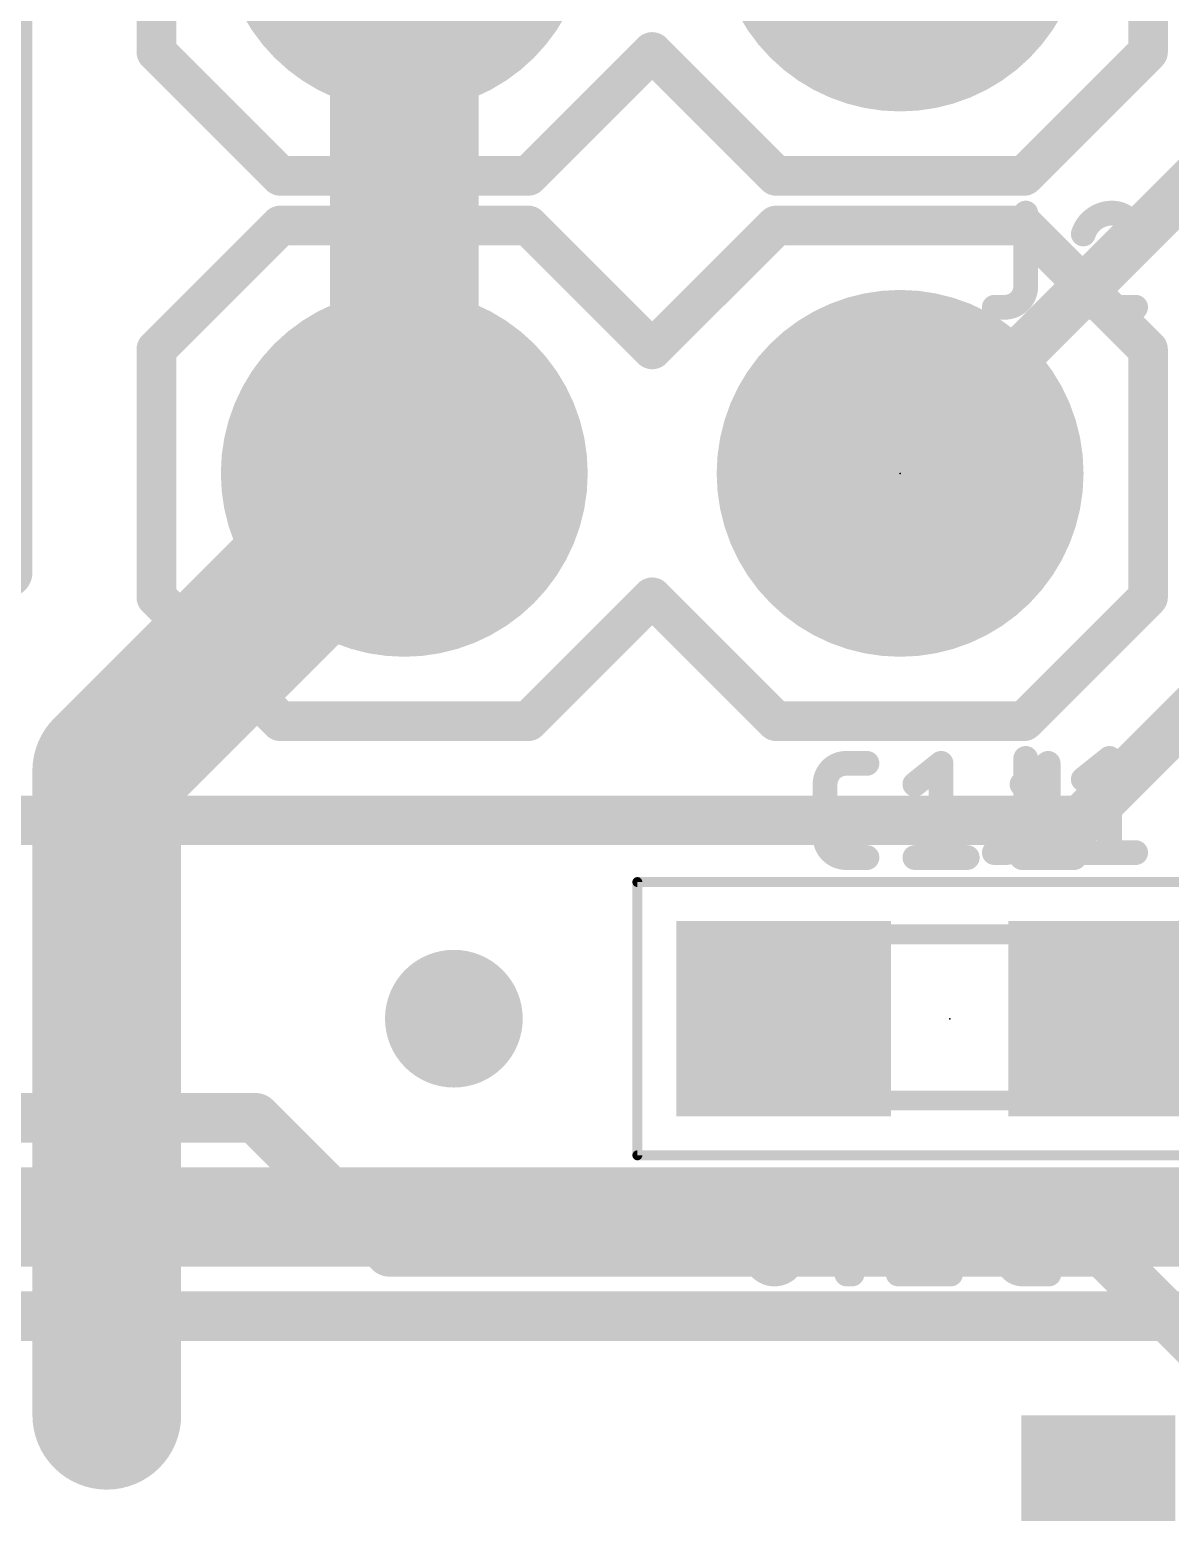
# Model space of a CAD drawing. Extents: x -0.3 to 81.4, y -1.5 to 30.2.
# Drawn here: x 14.34 to 20.18, y 12.96 to 20.56 of the extents above; entities that cross this region are included whole.
import ezdxf

# ---------------------------------------------------------------- set-up
doc = ezdxf.new("R2010")
doc.units = 0
for name, color, linetype in [('1', 12, 'CONTINUOUS'), ('16', 132, 'CONTINUOUS'), ('17', 110, 'CONTINUOUS'), ('18', 110, 'CONTINUOUS'), ('21', 253, 'CONTINUOUS'), ('23', 53, 'CONTINUOUS'), ('25', 253, 'CONTINUOUS'), ('27', 253, 'CONTINUOUS'), ('39', 12, 'CONTINUOUS'), ('51', 253, 'CONTINUOUS')]:
    doc.layers.add(name, color=color, linetype=linetype)

# ---------------------------------------------------------------- blocks, each defined once
blk = doc.blocks.new('RECT')
blk.add_solid([(-0.5, -0.5), (0.5, -0.5), (-0.5, 0.5), (0.5, 0.5)])
blk = doc.blocks.new('ROUNDP')
at = {"const_width": 0.5}
blk.add_lwpolyline([(0, -0.25, 1), (0, 0.25, 1), (0, -0.25)], format="xyb", dxfattribs=at)
blk = doc.blocks.new('ROUNDV')
at = {"const_width": 0.5}
blk.add_lwpolyline([(0, -0.25, 1), (0, 0.25, 1), (0, -0.25)], format="xyb", dxfattribs=at)

msp = doc.modelspace()

# ---------------------------------------------------------------- linework, layer by layer
at = {"layer": '1'}
for points, const_width in [([(25.3798, 24.8718), (18.796, 18.288)], 0.254), ([(14.224, 17.78), (14.224, 22.352)], 0.254), ([(19.724, 16.51), (21.59, 18.376)], 0.254), ([(6.858, 17.78), (14.224, 17.78)], 0.254), ([(19.9, 15.494), (20.999, 16.593)], 0.254), ([(12.954, 16.51), (19.724, 16.51)], 0.254), ([(4.34, 14.986), (15.494, 14.986)], 0.254), ([(15.494, 14.986), (16.1807, 14.2993)], 0.254), ([(29.464, 14.478), (11.938, 14.478)], 0.508), ([(16.1807, 14.2993), (19.8353, 14.2993)], 0.254), ([(19.8353, 14.2993), (21.0146, 13.12)], 0.254), ([(23.622, 13.97), (9.398, 13.97)], 0.254)]:
    msp.add_lwpolyline(points, dxfattribs=dict(at, const_width=const_width))
at = {"layer": '1', "const_width": 0.127}
for points in [[(18.7511, 18.3329, 1), (18.8409, 18.2431)], [(14.224, 17.7165, 1), (14.224, 17.8435)], [(14.1605, 17.78, 1), (14.2875, 17.78)], [(19.724, 16.4465, 1), (19.724, 16.5735)], [(19.6791, 16.5549, 1), (19.7689, 16.4651)], [(19.8551, 15.5389, 1), (19.9449, 15.4491)], [(15.5389, 15.0309, 1), (15.4491, 14.9411)], [(15.494, 14.9225, 1), (15.494, 15.0495)], [(16.1807, 14.3628, 1), (16.1807, 14.2358)], [(16.1358, 14.2544, 1), (16.2256, 14.3442)], [(19.8802, 14.3442, 1), (19.7904, 14.2544)], [(19.8353, 14.2358, 1), (19.8353, 14.3628)]]:
    msp.add_lwpolyline(points, format="xyb", dxfattribs=at)
at = {"layer": '16'}
for points, const_width in [([(16.256, 21.082), (16.256, 18.288)], 0.762), ([(18.796, 18.288), (20.32, 19.812)], 0.254), ([(16.256, 18.288), (14.732, 16.764)], 0.762), ([(14.732, 16.764), (14.732, 13.462)], 0.762)]:
    msp.add_lwpolyline(points, dxfattribs=dict(at, const_width=const_width))
for points, const_width in [([(16.3907, 18.1533, 1), (16.1213, 18.4227)], 0.381), ([(16.0655, 18.288, 1), (16.4465, 18.288)], 0.381), ([(18.7511, 18.3329, 1), (18.8409, 18.2431)], 0.127), ([(14.9225, 16.764, 1), (14.5415, 16.764)], 0.381), ([(14.5973, 16.8987, 1), (14.8667, 16.6293)], 0.381), ([(14.5415, 13.462, 1), (14.9225, 13.462)], 0.381)]:
    msp.add_lwpolyline(points, format="xyb", dxfattribs=dict(at, const_width=const_width))
at = {"layer": '21', "const_width": 0.2032}
for points in [[(14.986, 20.447), (14.986, 21.717)], [(20.066, 20.447), (20.066, 21.717)], [(15.621, 19.812), (14.986, 20.447)], [(17.526, 20.447), (16.891, 19.812)], [(18.161, 19.812), (17.526, 20.447)], [(19.431, 19.812), (20.066, 20.447)], [(16.891, 19.812), (15.621, 19.812)], [(19.431, 19.812), (18.161, 19.812)], [(14.986, 18.923), (15.621, 19.558)], [(15.621, 19.558), (16.891, 19.558)], [(16.891, 19.558), (17.526, 18.923)], [(17.526, 18.923), (18.161, 19.558)], [(18.161, 19.558), (19.431, 19.558)], [(20.066, 18.923), (19.431, 19.558)], [(14.986, 17.653), (14.986, 18.923)], [(20.066, 17.653), (20.066, 18.923)], [(15.621, 17.018), (14.986, 17.653)], [(17.526, 17.653), (16.891, 17.018)], [(18.161, 17.018), (17.526, 17.653)], [(19.431, 17.018), (20.066, 17.653)], [(16.891, 17.018), (15.621, 17.018)], [(19.431, 17.018), (18.161, 17.018)]]:
    msp.add_lwpolyline(points, dxfattribs=at)
at = {"layer": '21', "const_width": 0.1016}
for points in [[(15.0219, 20.4829, 1), (14.9501, 20.4111)], [(17.5619, 20.4829, 1), (17.4901, 20.4111)], [(17.5619, 20.4111, 1), (17.4901, 20.4829)], [(20.1019, 20.4111, 1), (20.0301, 20.4829)], [(14.9352, 20.447, 1), (15.0368, 20.447)], [(20.0152, 20.447, 1), (20.1168, 20.447)], [(15.621, 19.8628, 1), (15.621, 19.7612)], [(16.891, 19.7612, 1), (16.891, 19.8628)], [(18.161, 19.8628, 1), (18.161, 19.7612)], [(19.431, 19.7612, 1), (19.431, 19.8628)], [(15.5851, 19.7761, 1), (15.6569, 19.8479)], [(16.8551, 19.8479, 1), (16.9269, 19.7761)], [(18.1251, 19.7761, 1), (18.1969, 19.8479)], [(19.3951, 19.8479, 1), (19.4669, 19.7761)], [(15.621, 19.6088, 1), (15.621, 19.5072)], [(15.6569, 19.5221, 1), (15.5851, 19.5939)], [(16.9269, 19.5939, 1), (16.8551, 19.5221)], [(16.891, 19.5072, 1), (16.891, 19.6088)], [(18.161, 19.6088, 1), (18.161, 19.5072)], [(18.1969, 19.5221, 1), (18.1251, 19.5939)], [(19.4669, 19.5939, 1), (19.3951, 19.5221)], [(19.431, 19.5072, 1), (19.431, 19.6088)], [(15.0368, 18.923, 1), (14.9352, 18.923)], [(14.9501, 18.9589, 1), (15.0219, 18.8871)], [(17.4901, 18.9589, 1), (17.5619, 18.8871)], [(17.4901, 18.8871, 1), (17.5619, 18.9589)], [(20.1168, 18.923, 1), (20.0152, 18.923)], [(20.0301, 18.8871, 1), (20.1019, 18.9589)], [(15.0219, 17.6889, 1), (14.9501, 17.6171)], [(14.9352, 17.653, 1), (15.0368, 17.653)], [(17.5619, 17.6889, 1), (17.4901, 17.6171)], [(17.5619, 17.6171, 1), (17.4901, 17.6889)], [(20.0152, 17.653, 1), (20.1168, 17.653)], [(20.1019, 17.6171, 1), (20.0301, 17.6889)], [(15.621, 17.0688, 1), (15.621, 16.9672)], [(15.5851, 16.9821, 1), (15.6569, 17.0539)], [(16.8551, 17.0539, 1), (16.9269, 16.9821)], [(16.891, 16.9672, 1), (16.891, 17.0688)], [(18.161, 17.0688, 1), (18.161, 16.9672)], [(18.1251, 16.9821, 1), (18.1969, 17.0539)], [(19.3951, 17.0539, 1), (19.4669, 16.9821)], [(19.431, 16.9672, 1), (19.431, 17.0688)]]:
    msp.add_lwpolyline(points, format="xyb", dxfattribs=at)
at = {"layer": '23'}
for p in [(18.796, 18.288), (19.05, 15.494)]:
    msp.add_point(p, dxfattribs=at)
at = {"layer": '25', "const_width": 0.127}
for points in [[(19.4396, 19.6215), (19.4396, 19.2461)], [(19.9623, 19.407), (19.7344, 19.1389)], [(19.3324, 19.1389), (19.2787, 19.1389)], [(19.7344, 19.1389), (20.0025, 19.1389)], [(18.5188, 16.8021), (18.6261, 16.8021)], [(18.8717, 16.6949), (19.0057, 16.8021)], [(19.0057, 16.8021), (19.0057, 16.3195)], [(19.4203, 16.6949), (19.5543, 16.8021)], [(19.4396, 16.8275), (19.4396, 16.4521)], [(19.5543, 16.8021), (19.5543, 16.3195)], [(19.7344, 16.7203), (19.8684, 16.8275)], [(19.8684, 16.8275), (19.8684, 16.3449)], [(18.4116, 16.4267), (18.4116, 16.6949)], [(18.6261, 16.3195), (18.5188, 16.3195)], [(18.8717, 16.3195), (19.1398, 16.3195)], [(19.3324, 16.3449), (19.2787, 16.3449)], [(19.4203, 16.3195), (19.6884, 16.3195)], [(19.7344, 16.3449), (20.0025, 16.3449)]]:
    msp.add_lwpolyline(points, dxfattribs=at)
at = {"layer": '25'}
for points, const_width in [([(19.4713, 19.6215, 1), (19.4078, 19.6215)], 0.0635), ([(19.8819, 19.6215, 0.3252), (19.7344, 19.5143)], 0.127), ([(20.0025, 19.5008, 0.4142), (19.8819, 19.6215)], 0.127), ([(19.8819, 19.6532, 1), (19.8819, 19.5897)], 0.0635), ([(19.8819, 19.5898, 1), (19.8818, 19.6532)], 0.0635), ([(19.7042, 19.524, 1), (19.7646, 19.5045)], 0.0635), ([(19.9623, 19.407, 0.2053), (20.0025, 19.5008)], 0.127), ([(20.0342, 19.5008, 1), (19.9708, 19.5008)], 0.0635), ([(19.9708, 19.5008, 1), (20.0343, 19.5008)], 0.0635), ([(19.9404, 19.43, 1), (19.9842, 19.384)], 0.0635), ([(19.9865, 19.3864, 1), (19.9381, 19.4276)], 0.0635), ([(19.3324, 19.1389, 0.4142), (19.4396, 19.2461)], 0.127), ([(19.4713, 19.2461, 1), (19.4078, 19.2461)], 0.0635), ([(19.4078, 19.2461, 1), (19.4713, 19.2461)], 0.0635), ([(19.2787, 19.1706, 1), (19.2787, 19.1072)], 0.0635), ([(19.3324, 19.1706, 1), (19.3324, 19.1072)], 0.0635), ([(19.3324, 19.1072, 1), (19.3324, 19.1706)], 0.0635), ([(19.7102, 19.1595, 1), (19.7586, 19.1183)], 0.0635), ([(19.7344, 19.1706, 1), (19.7344, 19.1072)], 0.0635), ([(20.0025, 19.1072, 1), (20.0025, 19.1706)], 0.0635), ([(18.5188, 16.8021, 0.4142), (18.4116, 16.6949)], 0.127), ([(18.5188, 16.8338, 1), (18.5188, 16.7704)], 0.0635), ([(18.5188, 16.7704, 1), (18.5188, 16.8338)], 0.0635), ([(18.6261, 16.7704, 1), (18.6261, 16.8338)], 0.0635), ([(19.0375, 16.8021, 1), (18.974, 16.8021)], 0.0635), ([(19.0256, 16.7773, 1), (18.9859, 16.8269)], 0.0635), ([(19.4713, 16.8275, 1), (19.4078, 16.8275)], 0.0635), ([(19.5861, 16.8021, 1), (19.5226, 16.8021)], 0.0635), ([(19.5742, 16.7773, 1), (19.5345, 16.8269)], 0.0635), ([(19.9002, 16.8275, 1), (19.8367, 16.8275)], 0.0635), ([(19.8883, 16.8027, 1), (19.8486, 16.8523)], 0.0635), ([(18.4433, 16.6949, 1), (18.3798, 16.6949)], 0.0635), ([(18.3798, 16.6949, 1), (18.4433, 16.6949)], 0.0635), ([(18.8518, 16.7196, 1), (18.8915, 16.6701)], 0.0635), ([(19.4005, 16.7196, 1), (19.4401, 16.6701)], 0.0635), ([(19.7146, 16.745, 1), (19.7542, 16.6955)], 0.0635), ([(18.4433, 16.4267, 1), (18.3798, 16.4267)], 0.0635), ([(18.4116, 16.4267, 0.4142), (18.5188, 16.3195)], 0.127), ([(19.3324, 16.3449, 0.4142), (19.4396, 16.4521)], 0.127), ([(19.4713, 16.4521, 1), (19.4078, 16.4521)], 0.0635), ([(18.3798, 16.4267, 1), (18.4433, 16.4267)], 0.0635), ([(19.4078, 16.4521, 1), (19.4713, 16.4521)], 0.0635), ([(18.5188, 16.3513, 1), (18.5188, 16.2878)], 0.0635), ([(18.5188, 16.2878, 1), (18.5188, 16.3513)], 0.0635), ([(18.6261, 16.2878, 1), (18.6261, 16.3513)], 0.0635), ([(18.8717, 16.3513, 1), (18.8717, 16.2878)], 0.0635), ([(18.974, 16.3195, 1), (19.0375, 16.3195)], 0.0635), ([(19.1398, 16.2878, 1), (19.1398, 16.3513)], 0.0635), ([(19.2787, 16.3766, 1), (19.2787, 16.3132)], 0.0635), ([(19.3324, 16.3766, 1), (19.3324, 16.3132)], 0.0635), ([(19.3324, 16.3132, 1), (19.3324, 16.3766)], 0.0635), ([(19.4203, 16.3513, 1), (19.4203, 16.2878)], 0.0635), ([(19.5226, 16.3195, 1), (19.5861, 16.3195)], 0.0635), ([(19.6884, 16.2878, 1), (19.6884, 16.3513)], 0.0635), ([(19.7344, 16.3766, 1), (19.7344, 16.3132)], 0.0635), ([(19.8367, 16.3449, 1), (19.9002, 16.3449)], 0.0635), ([(20.0025, 16.3132, 1), (20.0025, 16.3766)], 0.0635)]:
    msp.add_lwpolyline(points, format="xyb", dxfattribs=dict(at, const_width=const_width))
at = {"layer": '27'}
for points, const_width in [([(18.0585, 14.6015, 0.1139), (18.0182, 14.4272)], 0.127), ([(18.1523, 14.6685, 0.3205), (18.0585, 14.6015)], 0.127), ([(18.087, 14.5876, 1), (18.0299, 14.6154)], 0.0635), ([(18.2461, 14.6015, 0.3205), (18.1523, 14.6685)], 0.127), ([(18.1523, 14.7002, 1), (18.1523, 14.6368)], 0.0635), ([(18.1523, 14.6368, 1), (18.1523, 14.7002)], 0.0635), ([(18.2864, 14.4272, 0.1139), (18.2461, 14.6015)], 0.127), ([(18.2747, 14.6154, 1), (18.2176, 14.5876)], 0.0635), ([(18.9521, 14.6685, 1), (18.8886, 14.6685)], 0.0635), ([(18.9402, 14.6437, 1), (18.9005, 14.6933)], 0.0635), ([(19.899, 14.6685, 1), (19.8355, 14.6685)], 0.0635), ([(19.8673, 14.7003, 1), (19.8673, 14.6367)], 0.0635), ([(20.0818, 14.6367, 1), (20.0818, 14.7003)], 0.0635), ([(18.0284, 14.6118, 1), (18.0885, 14.5912)], 0.0635), ([(18.2161, 14.5912, 1), (18.2762, 14.6118)], 0.0635), ([(18.2843, 14.5414, 1), (18.2348, 14.5811)], 0.0635), ([(18.7665, 14.586, 1), (18.8062, 14.5365)], 0.0635), ([(19.3752, 14.5076, 1), (19.3117, 14.5076)], 0.0635), ([(19.5897, 14.5076, 1), (19.5262, 14.5076)], 0.0635), ([(19.8673, 14.4858, 1), (19.8673, 14.4223)], 0.0635), ([(20.0818, 14.4223, 1), (20.0818, 14.4858)], 0.0635), ([(18.0182, 14.4272, 0.1139), (18.0585, 14.2529)], 0.127), ([(18.05, 14.4272, 1), (17.9865, 14.4272)], 0.0635), ([(17.9865, 14.4272, 1), (18.05, 14.4272)], 0.0635), ([(18.2461, 14.2529, 0.1139), (18.2864, 14.4272)], 0.127), ([(18.3181, 14.4272, 1), (18.2546, 14.4272)], 0.0635), ([(18.2546, 14.4272, 1), (18.3181, 14.4272)], 0.0635), ([(18.0203, 14.313, 1), (18.0698, 14.2733)], 0.0635), ([(18.0885, 14.2632, 1), (18.0284, 14.2426)], 0.0635), ([(18.0585, 14.2529, 0.3205), (18.1523, 14.1859)], 0.127), ([(18.0299, 14.239, 1), (18.087, 14.2668)], 0.0635), ([(18.1523, 14.1859, 0.3205), (18.2461, 14.2529)], 0.127), ([(18.2176, 14.2668, 1), (18.2747, 14.239)], 0.0635), ([(18.2762, 14.2426, 1), (18.2161, 14.2632)], 0.0635), ([(19.3752, 14.2663, 1), (19.3117, 14.2663)], 0.0635), ([(19.3117, 14.2663, 1), (19.3752, 14.2663)], 0.0635), ([(19.3435, 14.2663, 0.4142), (19.4239, 14.1859)], 0.127), ([(18.1523, 14.2176, 1), (18.1523, 14.1542)], 0.0635), ([(18.1523, 14.1542, 1), (18.1523, 14.2176)], 0.0635), ([(18.5229, 14.2445, 1), (18.5229, 14.181)], 0.0635), ([(18.5229, 14.2177, 1), (18.5229, 14.1541)], 0.0635), ([(18.5547, 14.2127, 1), (18.4912, 14.2127)], 0.0635), ([(18.4912, 14.1859, 1), (18.5547, 14.1859)], 0.0635), ([(18.5815, 14.2127, 1), (18.518, 14.2127)], 0.0635), ([(18.518, 14.1859, 1), (18.5815, 14.1859)], 0.0635), ([(18.5497, 14.181, 1), (18.5497, 14.2445)], 0.0635), ([(18.5497, 14.1541, 1), (18.5497, 14.2177)], 0.0635), ([(18.7863, 14.2177, 1), (18.7863, 14.1541)], 0.0635), ([(18.8886, 14.1859, 1), (18.9521, 14.1859)], 0.0635), ([(19.0544, 14.1541, 1), (19.0544, 14.2177)], 0.0635), ([(19.4239, 14.2177, 1), (19.4239, 14.1541)], 0.0635), ([(19.4239, 14.1541, 1), (19.4239, 14.2177)], 0.0635), ([(19.5262, 14.1859, 1), (19.5897, 14.1859)], 0.0635), ([(19.558, 14.1541, 1), (19.558, 14.2177)], 0.0635), ([(19.8355, 14.1859, 1), (19.899, 14.1859)], 0.0635)]:
    msp.add_lwpolyline(points, format="xyb", dxfattribs=dict(at, const_width=const_width))
at = {"layer": '27', "const_width": 0.127}
for points in [[(18.7863, 14.5613), (18.9204, 14.6685)], [(18.9204, 14.6685), (18.9204, 14.1859)], [(19.8673, 14.1859), (19.8673, 14.6685)], [(19.8673, 14.6685), (20.0818, 14.6685)], [(18.0451, 14.2931), (18.2595, 14.5613)], [(19.3435, 14.5076), (19.3435, 14.2663)], [(19.558, 14.1859), (19.558, 14.5076)], [(19.8673, 14.454), (20.0818, 14.454)], [(18.5229, 14.1859), (18.5229, 14.2127)], [(18.5229, 14.2127), (18.5497, 14.2127)], [(18.5497, 14.1859), (18.5229, 14.1859)], [(18.5497, 14.2127), (18.5497, 14.1859)], [(18.7863, 14.1859), (19.0544, 14.1859)], [(19.4239, 14.1859), (19.558, 14.1859)]]:
    msp.add_lwpolyline(points, dxfattribs=at)
at = {"layer": '39', "const_width": 0.0508}
for points in [[(17.45, 16.194), (20.65, 16.194)], [(17.45, 14.794), (17.45, 16.194)], [(20.65, 14.794), (17.45, 14.794)]]:
    msp.add_lwpolyline(points, dxfattribs=at)
at = {"layer": '39', "const_width": 0.0254}
for points in [[(17.45, 16.2067, 1), (17.45, 16.1813)], [(17.4627, 16.194, 1), (17.4373, 16.194)], [(17.45, 14.8067, 1), (17.45, 14.7813)], [(17.4373, 14.794, 1), (17.4627, 14.794)]]:
    msp.add_lwpolyline(points, format="xyb", dxfattribs=at)
at = {"layer": '51', "const_width": 0.1016}
for points in [[(18.694, 15.926), (19.406, 15.926)], [(18.694, 15.075), (19.406, 15.075)]]:
    msp.add_lwpolyline(points, dxfattribs=at)
at = {"layer": '51', "const_width": 0.0508}
for points in [[(18.694, 15.9514, 1), (18.694, 15.9006)], [(19.406, 15.9006, 1), (19.406, 15.9514)], [(18.694, 15.1004, 1), (18.694, 15.0496)], [(19.406, 15.0496, 1), (19.406, 15.1004)]]:
    msp.add_lwpolyline(points, format="xyb", dxfattribs=at)

# ---------------------------------------------------------------- block references
at = {"layer": '1', "xscale": 1.1}
for p in [(18.2, 15.494), (19.9, 15.494)]:
    msp.add_blockref('RECT', p, dxfattribs=at)
at = {"layer": '1', "xscale": 0.9772, "yscale": 0.7891, "rotation": 90}
msp.add_blockref('RECT', (19.812, 12.9725), dxfattribs=at)
at = {"layer": '17', "xscale": 1.8796, "yscale": 1.8796, "rotation": 270}
for p in [(16.256, 21.082), (16.256, 21.082), (18.796, 21.082), (18.796, 21.082), (16.256, 18.288), (16.256, 18.288), (18.796, 18.288), (18.796, 18.288)]:
    msp.add_blockref('ROUNDP', p, dxfattribs=at)
at = {"layer": '18', "xscale": 0.7056, "yscale": 0.7056}
for p in [(16.51, 15.494), (16.51, 15.494), (14.732, 13.462), (14.732, 13.462)]:
    msp.add_blockref('ROUNDV', p, dxfattribs=at)
at = {"layer": '51', "xscale": 0.508, "yscale": 0.508, "rotation": 180}
for p in [(16.256, 18.288), (18.796, 18.288)]:
    msp.add_blockref('RECT', p, dxfattribs=at)
at = {"layer": '51', "xscale": 0.5001, "yscale": 0.95}
for p in [(18.4619, 15.4991), (19.6303, 15.4991)]:
    msp.add_blockref('RECT', p, dxfattribs=at)

doc.saveas('drawing.dxf')
